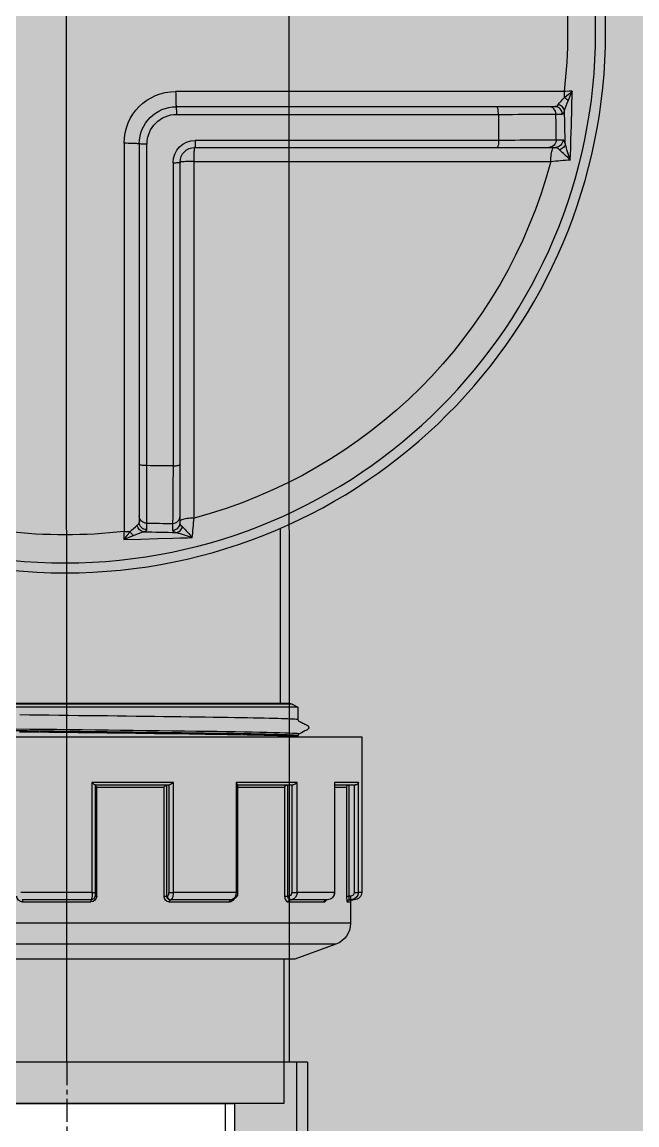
# Model space of a CAD drawing. Header units: millimetres. Extents: x -225363 to 347188, y -782467 to 813415.
# Drawn here: x 27747.4 to 27830.2, y 12683.1 to 12831.7 of the extents above; entities that cross this region are included whole.
import ezdxf

# ---------------------------------------------------------------- set-up
doc = ezdxf.new("R2010")
doc.units = ezdxf.units.MM
doc.set_wipeout_variables(frame=1)
doc.linetypes.add('CENTER', pattern=[2, 1.25, -0.25, 0.25, -0.25])
for name, color, linetype in [('0.05 Thu đáy', 5, 'Continuous'), ('0.06 Trả nước', 3, 'Continuous'), ('PHU KIEN', 3, 'Continuous')]:
    doc.layers.add(name, color=color, linetype=linetype)
doc.layers.add('duong bao khuat', color=251, linetype='Continuous', lineweight=0)
doc.layers.add('Xref SCN', color=8, linetype='Continuous', lineweight=0)
pattern_1 = [(197, (-1424125.8, -442865.07), (-126.479246, -237.872866), [95.25, -285.75]), (287, (-1424185.26, -442833.45), (237.872866, -126.479246), [95.25, -285.75])]

# ---------------------------------------------------------------- blocks, each defined once
blk = doc.blocks.new('Xref SCN')
at = {"layer": 'Xref SCN', "ltscale": 3}
h = blk.add_hatch(dxfattribs=at)
h.set_pattern_fill('CROSS', color=256, scale=30, angle=197)
h.set_pattern_definition(pattern_1)
edge = h.paths.add_edge_path()
edge.add_arc((2267.43, -6082.96), 1150, 110.6378, 180.38556)
edge.add_line((1117.46, -6090.69), (1124.35, -7115.46))
edge.add_arc((2274.33, -7107.72), 1150, 180.38556, 270.38556)
edge.add_line((2282.07, -8257.69), (21549.9, -8127.55))
edge.add_arc((21542.16, -6977.57), 1150, 270.38535, 360.44018)
edge.add_line((22692.14, -6968.74), (22692.17, -2095.91))
edge.add_arc((21542.2, -2104.75), 1150, 0.44039, 90.38556)
edge.add_line((21534.46, -954.77), (6081.87, -1059.02))
edge.add_arc((6089.61, -2209), 1150, 90.38541, 160.13317)
edge.add_arc((-23.55, -0.08), 5350, 290.6378, 340.13331, ccw=False)
edge = h.paths.add_edge_path()
edge.add_arc((21542.2, 18280.17), 1150, 0.44034, 104.36987, ccw=False)
edge.add_line((22692.17, 18289.01), (22692.17, 2403.99))
edge.add_arc((21542.2, 2395.15), 1150, -89.61444, 0.44034, ccw=False)
edge.add_line((21549.94, 1245.18), (6067.06, 1140.93))
edge.add_arc((6059.32, 2290.9), 1150, 200.63777, 270.38553, ccw=False)
edge.add_arc((-23.55, -0.08), 5350, 20.6378, 28.59529)
edge.add_arc((5234.3, 2862.4), 636.56, 160.1438, 208.30764, ccw=False)
edge.add_arc((7788.19, 2340.32), 3237.89, 44.33072, 166.81967, ccw=False)
edge.add_arc((13743.19, 8157.79), 5087.07, 224.33072, 255.06492)
edge.add_arc((13751.05, 8258.78), 5186.7, 255.26847, 275.82448)
edge.add_arc((13743.19, 8157.79), 5087.07, 276.02803, 352.80401)
edge.add_arc((13366.13, 8136.44), 5458.92, 353.52217, 372.96168)
edge.add_arc((13743.19, 8157.79), 5087.07, 13.67983, 75.72665)
edge.add_arc((16202.13, 17226.12), 4310.08, 184.54285, 253.76877, ccw=False)
edge.add_arc((12055.19, 16895.67), 150, 104.4177, 184.1801, ccw=False)
edge.add_line((12017.84, 17040.95), (21256.8, 19394.19))
h = blk.add_hatch(dxfattribs=at)
h.set_pattern_fill('CROSS', color=256, scale=30, angle=197)
h.set_pattern_definition(pattern_1)
edge = h.paths.add_edge_path()
edge.add_line((10158.25, 16567.29), (1851.34, 14451.44))
edge.add_arc((2136.75, 13337.42), 1150, 104.36987, 180.38556)
edge.add_line((986.77, 13329.68), (1035.39, 6105.34))
edge.add_arc((2185.36, 6113.08), 1150, 180.38556, 250.13331)
edge.add_arc((-23.55, -0.08), 5350, 54.44102, 70.13331, ccw=False)
edge.add_arc((3168.42, 4685.79), 343.18, 256.3943, 333.3422)
edge.add_arc((7788.19, 2340.32), 4837.89, 44.33072, 153.06453, ccw=False)
edge.add_arc((13743.19, 8157.79), 3487.07, 224.33072, 435.87878)
edge.add_arc((16212.73, 17236.67), 5922.69, 187.715863, 254.13812, ccw=False)
edge.add_arc((10541.85, 16468.34), 200, 187.6327, 187.7159, ccw=False)
edge.add_arc((10194.95, 16421.85), 150, 7.6327, 104.1621)
edge = h.paths.add_edge_path()
edge.add_arc((-13757.86, 9268.23), 1150, 104.35993, 180.44034)
edge.add_line((-14907.83, 9259.39), (-14907.83, 2149.03))
edge.add_arc((-13757.86, 2157.87), 1150, 180.44034, 270.38556)
edge.add_line((-13750.13, 1007.9), (-6128.96, 1058.86))
edge.add_arc((-6136.7, 2208.82), 1149.99, 270.38591, 340.13367)
edge.add_arc((-23.55, -0.08), 5350, 110.63781, 160.13331, ccw=False)
edge.add_arc((-2314.54, 6082.8), 1150, 290.6378, 360.38556)
edge.add_line((-1164.56, 6090.54), (-1205.64, 12195.07))
edge.add_arc((-2355.62, 12187.33), 1150, 0.38556, 104.35993)
edge.add_line((-2640.83, 13301.4), (-14043.08, 10382.3))
edge = h.paths.add_edge_path()
edge.add_line((-13750.1, -8364.83), (-2217.81, -8287.97))
edge.add_arc((-2225.56, -7138.01), 1149.99, 270.3861, 360.3861)
edge.add_line((-1075.6, -7130.26), (-1082.49, -6105.5))
edge.add_arc((-2232.47, -6113.24), 1150, 0.38556, 70.13331)
edge.add_arc((-23.55, -0.08), 5350, 200.6378, 250.13331, ccw=False)
edge.add_arc((-6106.43, -2291.06), 1150, 20.6378, 90.38556)
edge.add_line((-6114.17, -1141.09), (-13765.59, -1192.05))
edge.add_arc((-13757.84, -2342.01), 1149.99, 90.38614, 180.44099)
edge.add_line((-14907.8, -2350.87), (-14907.83, -7223.7))
edge.add_arc((-13757.86, -7214.86), 1150, 180.44039, 270.38556)
edge.add_arc((-13747.77, -8714.82), 349.99, 90.3818, 90.3856, ccw=False)
blk = doc.blocks.new('MB bom')
at = {"color": 8, "linetype": 'Continuous'}
for p, q in [((-199240.6, 638705.68), (-199239.98, 638705.7)), ((-199239.98, 638705.7), (-199238.98, 638705.73)), ((-199238.98, 638705.73), (-199237.97, 638705.76)), ((-199237.97, 638705.76), (-199235.93, 638705.82)), ((-199235.93, 638705.82), (-199233.65, 638705.89)), ((-199233.65, 638705.89), (-199231.35, 638705.95)), ((-199231.37, 638705.51), (-199231.39, 638705.05)), ((-199231.35, 638705.95), (-199231.37, 638705.51)), ((-199239.22, 638704.37), (-199239.27, 638704.21)), ((-199239.15, 638704.51), (-199239.22, 638704.37)), ((-199239.06, 638704.64), (-199239.15, 638704.51)), ((-199238.96, 638704.75), (-199239.06, 638704.64)), ((-199238.84, 638704.85), (-199238.96, 638704.75)), ((-199238.87, 638704.07), (-199238.93, 638703.89)), ((-199238.78, 638704.24), (-199238.87, 638704.07)), ((-199238.71, 638704.92), (-199238.84, 638704.85)), ((-199238.66, 638704.39), (-199238.78, 638704.24)), ((-199238.57, 638704.97), (-199238.71, 638704.92)), ((-199238.51, 638704.51), (-199238.66, 638704.39)), ((-199238.44, 638705), (-199238.57, 638704.97)), ((-199238.33, 638704.6), (-199238.51, 638704.51)), ((-199238.44, 638705), (-199238.27, 638704.94)), ((-199238.15, 638704.66), (-199238.33, 638704.6)), ((-199238.27, 638704.94), (-199238.14, 638704.88)), ((-199237.95, 638704.68), (-199238.15, 638704.66)), ((-199238.14, 638704.88), (-199238.03, 638704.81)), ((-199238.03, 638704.81), (-199237.97, 638704.75)), ((-199237.97, 638704.75), (-199237.95, 638704.68)), ((-199237.95, 638704.68), (-199237.95, 638703.77)), ((-199234.45, 638704.6), (-199234.4, 638704.7)), ((-199234.45, 638704.6), (-199234.26, 638704.59)), ((-199234.45, 638703.74), (-199234.45, 638704.6)), ((-199234.4, 638704.7), (-199234.26, 638704.8)), ((-199234.26, 638704.8), (-199234.03, 638704.89)), ((-199234.26, 638704.59), (-199234.07, 638704.53)), ((-199234.07, 638704.53), (-199233.9, 638704.44)), ((-199234.03, 638704.89), (-199233.88, 638704.86)), ((-199233.9, 638704.44), (-199233.74, 638704.32)), ((-199233.88, 638704.86), (-199233.74, 638704.81)), ((-199233.74, 638704.81), (-199233.6, 638704.72)), ((-199233.74, 638704.32), (-199233.62, 638704.17)), ((-199233.62, 638704.17), (-199233.53, 638704)), ((-199233.6, 638704.72), (-199233.48, 638704.61)), ((-199233.53, 638704), (-199233.47, 638703.81)), ((-199233.48, 638704.61), (-199233.37, 638704.49)), ((-199233.37, 638704.49), (-199233.28, 638704.34)), ((-199233.28, 638704.34), (-199233.21, 638704.18)), ((-199233.21, 638704.18), (-199233.17, 638704.02)), ((-199232.65, 638705.4), (-199232.6, 638705.35)), ((-199232.6, 638705.35), (-199232.54, 638705.29)), ((-199232.54, 638705.29), (-199232.48, 638705.23)), ((-199232.48, 638705.23), (-199232.43, 638705.17)), ((-199232.43, 638705.17), (-199232.37, 638705.1)), ((-199232.37, 638705.1), (-199232.32, 638705.03)), ((-199232.32, 638705.03), (-199232.27, 638704.95)), ((-199232.27, 638704.95), (-199232.22, 638704.88)), ((-199232.12, 638704.87), (-199232.22, 638704.88)), ((-199232.02, 638704.86), (-199232.12, 638704.87)), ((-199231.92, 638704.86), (-199232.02, 638704.86)), ((-199231.82, 638704.85), (-199231.92, 638704.86)), ((-199231.72, 638704.85), (-199231.82, 638704.85)), ((-199231.61, 638704.85), (-199231.72, 638704.85)), ((-199231.5, 638704.84), (-199231.61, 638704.85)), ((-199231.4, 638704.84), (-199231.5, 638704.84)), ((-199231.39, 638705.05), (-199231.4, 638704.84)), ((-199231.4, 638704.84), (-199231.4, 638652.44)), ((-199240.84, 638703.04), (-199240.59, 638703.05)), ((-199240.84, 638654.93), (-199240.84, 638703.04)), ((-199240.59, 638703.05), (-199240.34, 638703.06)), ((-199240.34, 638703.06), (-199240.11, 638703.08)), ((-199240.11, 638703.08), (-199239.89, 638703.11)), ((-199239.89, 638703.11), (-199239.68, 638703.14)), ((-199239.68, 638703.14), (-199239.5, 638703.18)), ((-199239.5, 638703.18), (-199239.34, 638703.22)), ((-199239.34, 638703.22), (-199239.2, 638703.26)), ((-199239.2, 638703.26), (-199239.09, 638703.31)), ((-199239.09, 638703.31), (-199239.01, 638703.36)), ((-199239.01, 638703.36), (-199238.97, 638703.41)), ((-199238.97, 638703.41), (-199238.95, 638703.47)), ((-199238.93, 638703.89), (-199238.95, 638703.69)), ((-199238.95, 638702.78), (-199238.95, 638703.69)), ((-199238.93, 638702.98), (-199238.95, 638702.78)), ((-199238.95, 638695.8), (-199238.95, 638702.78)), ((-199238.87, 638703.16), (-199238.93, 638702.98)), ((-199238.78, 638703.33), (-199238.87, 638703.16)), ((-199238.66, 638703.48), (-199238.78, 638703.33)), ((-199238.51, 638703.6), (-199238.66, 638703.48)), ((-199238.33, 638703.69), (-199238.51, 638703.6)), ((-199238.15, 638703.75), (-199238.33, 638703.69)), ((-199237.95, 638703.77), (-199238.15, 638703.75)), ((-199237.97, 638702.49), (-199237.98, 638702.01)), ((-199237.96, 638703.22), (-199237.97, 638702.89)), ((-199237.97, 638702.89), (-199237.97, 638702.49)), ((-199237.95, 638703.77), (-199237.96, 638703.55)), ((-199237.96, 638703.55), (-199237.96, 638703.22)), ((-199237.95, 638703.77), (-199237.51, 638703.77)), ((-199237.51, 638703.77), (-199237.08, 638703.76)), ((-199237.08, 638703.76), (-199236.64, 638703.76)), ((-199236.64, 638703.76), (-199236.2, 638703.75)), ((-199236.2, 638703.75), (-199235.76, 638703.75)), ((-199235.76, 638703.75), (-199235.33, 638703.75)), ((-199235.33, 638703.75), (-199234.89, 638703.74)), ((-199234.89, 638703.74), (-199234.45, 638703.74)), ((-199234.47, 638702.31), (-199234.46, 638702.74)), ((-199234.46, 638703.35), (-199234.45, 638703.57)), ((-199234.46, 638703.07), (-199234.46, 638703.35)), ((-199234.46, 638702.74), (-199234.46, 638703.07)), ((-199234.45, 638703.74), (-199234.26, 638703.72)), ((-199234.45, 638703.57), (-199234.45, 638703.74)), ((-199234.26, 638703.72), (-199234.07, 638703.66)), ((-199234.07, 638703.66), (-199233.9, 638703.57)), ((-199233.9, 638703.57), (-199233.74, 638703.45)), ((-199233.74, 638703.45), (-199233.62, 638703.3)), ((-199233.62, 638703.3), (-199233.53, 638703.13)), ((-199233.53, 638703.13), (-199233.47, 638702.95)), ((-199233.47, 638703.81), (-199233.45, 638703.62)), ((-199233.47, 638702.95), (-199233.45, 638702.75)), ((-199233.45, 638703.62), (-199233.45, 638702.75)), ((-199233.45, 638702.75), (-199233.45, 638695.77)), ((-199237.98, 638702.01), (-199237.98, 638701.48)), ((-199237.98, 638701.48), (-199237.98, 638700.91)), ((-199234.48, 638700.7), (-199234.47, 638701.28)), ((-199234.47, 638701.81), (-199234.47, 638702.31)), ((-199234.47, 638701.28), (-199234.47, 638701.81)), ((-199237.98, 638700.91), (-199237.99, 638700.29)), ((-199237.99, 638700.29), (-199237.99, 638699.61)), ((-199237.99, 638699.61), (-199237.99, 638698.88)), ((-199234.48, 638700.05), (-199234.48, 638700.7)), ((-199234.48, 638699.35), (-199234.48, 638700.05)), ((-199237.99, 638698.88), (-199238, 638698.21)), ((-199238, 638698.21), (-199238, 638697.5)), ((-199234.49, 638697.89), (-199234.48, 638698.64)), ((-199234.48, 638698.64), (-199234.48, 638699.35)), ((-199238, 638697.5), (-199238, 638696.76)), ((-199238, 638696.76), (-199238, 638696)), ((-199234.49, 638696.94), (-199234.49, 638697.89)), ((-199234.49, 638695.97), (-199234.49, 638696.94)), ((-199238.93, 638695.84), (-199238.95, 638695.8)), ((-199238.95, 638655.04), (-199238.95, 638695.8)), ((-199238.88, 638695.87), (-199238.93, 638695.84)), ((-199238.79, 638695.91), (-199238.88, 638695.87)), ((-199238.68, 638695.94), (-199238.79, 638695.91)), ((-199238.53, 638695.97), (-199238.68, 638695.94)), ((-199238.37, 638695.99), (-199238.53, 638695.97)), ((-199238.19, 638696), (-199238.37, 638695.99)), ((-199238, 638696), (-199238.19, 638696)), ((-199238, 638696), (-199238, 638655.1)), ((-199237.56, 638696), (-199238, 638696)), ((-199237.12, 638696), (-199237.56, 638696)), ((-199236.69, 638695.99), (-199237.12, 638696)), ((-199236.25, 638695.99), (-199236.69, 638695.99)), ((-199235.81, 638695.98), (-199236.25, 638695.99)), ((-199235.37, 638695.98), (-199235.81, 638695.98)), ((-199234.93, 638695.98), (-199235.37, 638695.98)), ((-199234.49, 638695.97), (-199234.93, 638695.98)), ((-199234.49, 638652.6), (-199234.49, 638695.97)), ((-199234.49, 638695.97), (-199234.31, 638695.97)), ((-199234.31, 638695.97), (-199234.14, 638695.96)), ((-199234.14, 638695.96), (-199233.97, 638695.95)), ((-199233.97, 638695.95), (-199233.82, 638695.93)), ((-199233.82, 638695.93), (-199233.7, 638695.9)), ((-199233.7, 638695.9), (-199233.59, 638695.87)), ((-199233.59, 638695.87), (-199233.51, 638695.84)), ((-199233.51, 638695.84), (-199233.47, 638695.8)), ((-199233.47, 638695.8), (-199233.45, 638695.77)), ((-199233.45, 638695.77), (-199233.45, 638652.54)), ((-199318.45, 638677.54), (-199339.45, 638677.54)), ((-199339.45, 638677.54), (-199339.45, 638677.09)), ((-199318.45, 638664.98), (-199318.45, 638677.54)), ((-199343.62, 638676.04), (-199343.62, 638599.04)), ((-199340.75, 638676.04), (-199343.62, 638676.04)), ((-199340.75, 638675.61), (-199340.75, 638676.04)), ((-199340.58, 638675.66), (-199340.54, 638675.7)), ((-199340.54, 638675.7), (-199340.5, 638675.74)), ((-199340.5, 638675.74), (-199340.47, 638675.8)), ((-199340.47, 638675.8), (-199340.46, 638675.85)), ((-199340.46, 638675.85), (-199340.45, 638675.91)), ((-199340.45, 638676.54), (-199340.45, 638676.11)), ((-199340.44, 638676.09), (-199340.45, 638676.11)), ((-199340.45, 638675.91), (-199340.45, 638676.11)), ((-199340.41, 638676.08), (-199340.44, 638676.09)), ((-199340.37, 638676.06), (-199340.41, 638676.08)), ((-199340.3, 638676.05), (-199340.37, 638676.06)), ((-199340.23, 638676.04), (-199340.3, 638676.05)), ((-199340.14, 638676.03), (-199340.23, 638676.04)), ((-199340.05, 638676.03), (-199340.14, 638676.03)), ((-199339.95, 638676.03), (-199340.05, 638676.03)), ((-199339.95, 638676.03), (-199339.95, 638675.83)), ((-199339.95, 638675.83), (-199324.95, 638675.83)), ((-199339.95, 638675.49), (-199339.95, 638675.83)), ((-199339.45, 638677.09), (-199324.65, 638677.09)), ((-199339.45, 638676.52), (-199339.45, 638677.09)), ((-199324.95, 638676.52), (-199339.45, 638676.52)), ((-199324.95, 638673.89), (-199324.95, 638676.73)), ((-199324.65, 638677.09), (-199324.65, 638673.85)), ((-199340.75, 638675.61), (-199340.69, 638675.62)), ((-199340.73, 638675.59), (-199340.75, 638675.61)), ((-199340.63, 638675.55), (-199340.73, 638675.59)), ((-199340.69, 638675.62), (-199340.64, 638675.64)), ((-199340.64, 638675.64), (-199340.58, 638675.66)), ((-199340.45, 638675.52), (-199340.63, 638675.55)), ((-199340.22, 638675.49), (-199340.45, 638675.52)), ((-199339.95, 638675.49), (-199340.22, 638675.49)), ((-199325.25, 638675.49), (-199339.95, 638675.49)), ((-199325.25, 638673.89), (-199325.25, 638675.49)), ((-199346.44, 638674.07), (-199348.45, 638668.54)), ((-199346.44, 638674.07), (-199346.44, 638601.02)), ((-199340.58, 638672.69), (-199340.45, 638672.73)), ((-199340.45, 638672.73), (-199340.47, 638672.69)), ((-199340.47, 638672.65), (-199340.46, 638672.7)), ((-199340.46, 638672.7), (-199340.45, 638672.75)), ((-199340.45, 638672.94), (-199340.45, 638668.04)), ((-199340.45, 638672.75), (-199340.45, 638672.73)), ((-199324.81, 638673.89), (-199339.45, 638673.89)), ((-199339.45, 638673.85), (-199339.45, 638673.89)), ((-199324.65, 638673.85), (-199339.45, 638673.85)), ((-199339.45, 638673.85), (-199339.45, 638668.82)), ((-199324.77, 638673.89), (-199324.81, 638673.89)), ((-199324.65, 638673.85), (-199324.77, 638673.89)), ((-199324.65, 638673.85), (-199324.65, 638673.85)), ((-199340.75, 638672.48), (-199340.71, 638672.59)), ((-199340.75, 638672.48), (-199340.69, 638672.49)), ((-199340.75, 638667.65), (-199340.75, 638672.48)), ((-199340.71, 638672.59), (-199340.58, 638672.69)), ((-199340.69, 638672.49), (-199340.64, 638672.5)), ((-199340.64, 638672.5), (-199340.58, 638672.53)), ((-199340.58, 638672.53), (-199340.54, 638672.56)), ((-199340.54, 638672.56), (-199340.5, 638672.6)), ((-199340.5, 638672.6), (-199340.47, 638672.65)), ((-199340.47, 638672.69), (-199340.48, 638672.67)), ((-199340.48, 638672.67), (-199340.48, 638672.67)), ((-199317.68, 638669.87), (-199317.79, 638669.66)), ((-199317.62, 638670), (-199317.68, 638669.87)), ((-199317.57, 638670.09), (-199317.62, 638670)), ((-199317.55, 638670.14), (-199317.57, 638670.09)), ((-199317.53, 638670.17), (-199317.55, 638670.14)), ((-199317.52, 638670.18), (-199317.53, 638670.17)), ((-199317.51, 638670.21), (-199317.52, 638670.18)), ((-199317.49, 638670.25), (-199317.51, 638670.21)), ((-199317.41, 638670.32), (-199317.49, 638670.25)), ((-199317.37, 638670.35), (-199317.41, 638670.32)), ((-199317.31, 638670.37), (-199317.37, 638670.35)), ((-199317.21, 638670.39), (-199317.31, 638670.37)), ((-199317.07, 638670.35), (-199317.21, 638670.39)), ((-199316.99, 638670.3), (-199317.07, 638670.35)), ((-199316.94, 638670.22), (-199316.99, 638670.3)), ((-199316.87, 638670.09), (-199316.94, 638670.22)), ((-199316.75, 638669.86), (-199316.87, 638670.09)), ((-199316.68, 638669.72), (-199316.75, 638669.86)), ((-199348.45, 638668.54), (-199348.45, 638606.54)), ((-199339.45, 638668.82), (-199324.65, 638668.82)), ((-199339.45, 638668.11), (-199339.45, 638668.82)), ((-199324.95, 638660.79), (-199324.95, 638668.29)), ((-199324.65, 638668.82), (-199324.65, 638660.59)), ((-199318.32, 638668.92), (-199318.43, 638668.92)), ((-199318.42, 638668.89), (-199318.43, 638668.91)), ((-199318.4, 638668.81), (-199318.42, 638668.89)), ((-199318.39, 638668.68), (-199318.4, 638668.81)), ((-199318.37, 638668.49), (-199318.39, 638668.68)), ((-199318.35, 638668.25), (-199318.37, 638668.49)), ((-199318.34, 638667.95), (-199318.35, 638668.25)), ((-199318.19, 638668.97), (-199318.32, 638668.92)), ((-199318.32, 638668.91), (-199318.31, 638668.91)), ((-199318.31, 638668.91), (-199318.29, 638668.83)), ((-199318.29, 638668.83), (-199318.27, 638668.65)), ((-199318.27, 638668.65), (-199318.25, 638668.36)), ((-199318.25, 638668.36), (-199318.23, 638667.98)), ((-199318.1, 638669.08), (-199318.19, 638668.97)), ((-199317.93, 638669.4), (-199318.1, 638669.08)), ((-199318.1, 638669.07), (-199318.08, 638669.08)), ((-199318.08, 638669.08), (-199318.06, 638669.01)), ((-199318.06, 638669.01), (-199318.04, 638668.85)), ((-199318.04, 638668.85), (-199318.02, 638668.59)), ((-199318.02, 638668.59), (-199318, 638668.24)), ((-199318, 638668.24), (-199317.98, 638667.8)), ((-199317.79, 638669.66), (-199317.93, 638669.4)), ((-199316.61, 638669.59), (-199316.68, 638669.72)), ((-199316.49, 638669.36), (-199316.61, 638669.59)), ((-199316.44, 638669.26), (-199316.49, 638669.36)), ((-199316.41, 638669.2), (-199316.44, 638669.26)), ((-199316.38, 638669.14), (-199316.41, 638669.2)), ((-199316.34, 638669.08), (-199316.38, 638669.14)), ((-199316.29, 638669.01), (-199316.34, 638669.08)), ((-199316.22, 638668.95), (-199316.29, 638669.01)), ((-199316.12, 638668.92), (-199316.22, 638668.95)), ((-199314.45, 638668.92), (-199316.12, 638668.92)), ((-199316.11, 638668.89), (-199316.12, 638668.91)), ((-199316.09, 638668.82), (-199316.11, 638668.89)), ((-199316.08, 638668.69), (-199316.09, 638668.82)), ((-199316.06, 638668.5), (-199316.08, 638668.69)), ((-199316.04, 638668.25), (-199316.06, 638668.5)), ((-199316.03, 638667.95), (-199316.04, 638668.25)), ((-199314.45, 638668.92), (-199314.45, 638606.17)), ((-199314.06, 638668.17), (-199314.45, 638668.92)), ((-199348.45, 638667.04), (-199367.95, 638667.04)), ((-199367.95, 638667.04), (-199367.95, 638608.04)), ((-199340.73, 638667.54), (-199340.75, 638667.65)), ((-199340.75, 638667.65), (-199340.69, 638667.65)), ((-199340.63, 638667.39), (-199340.73, 638667.54)), ((-199340.69, 638667.65), (-199340.64, 638667.67)), ((-199340.64, 638667.67), (-199340.58, 638667.69)), ((-199340.45, 638667.26), (-199340.63, 638667.39)), ((-199340.58, 638667.69), (-199340.54, 638667.72)), ((-199340.54, 638667.72), (-199340.5, 638667.75)), ((-199340.5, 638667.75), (-199340.47, 638667.79)), ((-199340.47, 638667.79), (-199340.46, 638667.84)), ((-199340.46, 638667.84), (-199340.45, 638667.88)), ((-199340.44, 638667.98), (-199340.45, 638668.04)), ((-199340.45, 638667.88), (-199340.45, 638668.04)), ((-199340.45, 638667.88), (-199340.42, 638667.78)), ((-199340.22, 638667.18), (-199340.45, 638667.26)), ((-199340.41, 638667.92), (-199340.44, 638667.98)), ((-199340.42, 638667.78), (-199340.34, 638667.69)), ((-199340.37, 638667.86), (-199340.41, 638667.92)), ((-199340.3, 638667.81), (-199340.37, 638667.86)), ((-199340.34, 638667.69), (-199340.22, 638667.62)), ((-199340.23, 638667.77), (-199340.3, 638667.81)), ((-199340.14, 638667.74), (-199340.23, 638667.77)), ((-199340.22, 638667.62), (-199340.06, 638667.58)), ((-199339.95, 638667.15), (-199340.22, 638667.18)), ((-199340.05, 638667.73), (-199340.14, 638667.74)), ((-199340.06, 638667.58), (-199339.95, 638667.57)), ((-199339.95, 638667.72), (-199340.05, 638667.73)), ((-199339.94, 638667.81), (-199339.95, 638667.72)), ((-199339.95, 638667.72), (-199339.95, 638667.57)), ((-199339.95, 638667.57), (-199324.95, 638667.57)), ((-199339.95, 638667.15), (-199339.95, 638667.57)), ((-199325.25, 638667.15), (-199339.95, 638667.15)), ((-199339.87, 638667.93), (-199339.94, 638667.81)), ((-199339.76, 638668.02), (-199339.87, 638667.93)), ((-199339.62, 638668.09), (-199339.76, 638668.02)), ((-199339.45, 638668.11), (-199339.62, 638668.09)), ((-199324.95, 638668.11), (-199339.45, 638668.11)), ((-199325.25, 638660.8), (-199325.25, 638667.15)), ((-199318.32, 638667.59), (-199318.34, 638667.95)), ((-199318.31, 638667.18), (-199318.32, 638667.59)), ((-199318.29, 638666.72), (-199318.31, 638667.18)), ((-199318.23, 638667.98), (-199318.21, 638667.49)), ((-199318.21, 638667.49), (-199318.19, 638666.91)), ((-199318.19, 638666.91), (-199318.17, 638666.23)), ((-199317.98, 638667.8), (-199317.96, 638667.2)), ((-199317.96, 638667.2), (-199317.94, 638666.5)), ((-199316.01, 638667.6), (-199316.03, 638667.95)), ((-199316, 638667.19), (-199316.01, 638667.6)), ((-199315.98, 638666.73), (-199316, 638667.19)), ((-199314.06, 638668.17), (-199314.06, 638606.91)), ((-199313.95, 638667.71), (-199313.95, 638607.37)), ((-199318.28, 638666.2), (-199318.29, 638666.72)), ((-199318.26, 638665.64), (-199318.28, 638666.2)), ((-199318.25, 638665.04), (-199318.26, 638665.64)), ((-199318.17, 638666.23), (-199318.15, 638665.45)), ((-199318.15, 638665.45), (-199318.12, 638664.58)), ((-199317.94, 638666.5), (-199317.92, 638665.69)), ((-199317.92, 638665.69), (-199317.89, 638664.78)), ((-199315.97, 638666.23), (-199315.98, 638666.73)), ((-199315.95, 638665.68), (-199315.97, 638666.23)), ((-199315.94, 638665.06), (-199315.95, 638665.68)), ((-199290.33, 638666.54), (-199313.95, 638666.54)), ((-199318.45, 638597.54), (-199318.45, 638664.98)), ((-199318.23, 638664.39), (-199318.25, 638665.04)), ((-199318.22, 638663.67), (-199318.23, 638664.39)), ((-199318.12, 638664.58), (-199318.1, 638663.63)), ((-199317.89, 638664.78), (-199317.87, 638663.77)), ((-199315.92, 638664.39), (-199315.94, 638665.06)), ((-199315.91, 638663.68), (-199315.92, 638664.39)), ((-199318.2, 638662.9), (-199318.22, 638663.67)), ((-199318.18, 638662.1), (-199318.2, 638662.9)), ((-199318.1, 638663.63), (-199318.08, 638662.59)), ((-199318.08, 638662.59), (-199318.06, 638661.47)), ((-199317.87, 638663.77), (-199317.85, 638662.77)), ((-199317.85, 638662.77), (-199317.83, 638661.69)), ((-199315.89, 638662.92), (-199315.91, 638663.68)), ((-199315.88, 638662.12), (-199315.89, 638662.92)), ((-199324.94, 638660.8), (-199339.45, 638660.8)), ((-199339.45, 638660.59), (-199339.45, 638660.8)), ((-199318.17, 638661.25), (-199318.18, 638662.1)), ((-199318.15, 638660.36), (-199318.17, 638661.25)), ((-199318.06, 638661.47), (-199318.04, 638660.27)), ((-199317.83, 638661.69), (-199317.81, 638660.54)), ((-199315.86, 638661.28), (-199315.88, 638662.12)), ((-199315.84, 638660.41), (-199315.86, 638661.28)), ((-199340.75, 638651.62), (-199340.75, 638659.72)), ((-199340.75, 638659.72), (-199340.69, 638659.72)), ((-199340.69, 638659.72), (-199340.64, 638659.73)), ((-199340.64, 638659.73), (-199340.58, 638659.74)), ((-199340.58, 638659.74), (-199340.54, 638659.77)), ((-199340.54, 638659.77), (-199340.5, 638659.79)), ((-199340.5, 638659.79), (-199340.47, 638659.82)), ((-199340.47, 638659.82), (-199340.46, 638659.85)), ((-199340.46, 638659.85), (-199340.45, 638659.89)), ((-199340.43, 638660.13), (-199340.45, 638660.01)), ((-199340.45, 638660.01), (-199340.45, 638651.8)), ((-199340.3, 638660.31), (-199340.43, 638660.13)), ((-199340.08, 638660.46), (-199340.3, 638660.31)), ((-199339.78, 638660.55), (-199340.08, 638660.46)), ((-199339.45, 638660.59), (-199339.78, 638660.55)), ((-199339.45, 638660.59), (-199339.45, 638652.16)), ((-199324.65, 638660.59), (-199339.45, 638660.59)), ((-199318.14, 638659.44), (-199318.15, 638660.36)), ((-199318.12, 638658.49), (-199318.14, 638659.44)), ((-199318.04, 638660.27), (-199318.02, 638658.99)), ((-199317.81, 638660.54), (-199317.79, 638659.31)), ((-199317.79, 638659.31), (-199317.77, 638658.03)), ((-199315.83, 638659.5), (-199315.84, 638660.41)), ((-199315.81, 638658.52), (-199315.83, 638659.5)), ((-199318.11, 638657.5), (-199318.12, 638658.49)), ((-199318.02, 638658.99), (-199318, 638657.64)), ((-199317.77, 638658.03), (-199317.75, 638656.68)), ((-199315.8, 638657.5), (-199315.81, 638658.52)), ((-199318.09, 638656.45), (-199318.11, 638657.5)), ((-199318.08, 638655.36), (-199318.09, 638656.45)), ((-199318, 638657.64), (-199317.98, 638656.23)), ((-199317.75, 638656.68), (-199317.73, 638655.27)), ((-199315.78, 638656.45), (-199315.8, 638657.5)), ((-199315.77, 638655.38), (-199315.78, 638656.45)), ((-199318.06, 638654.25), (-199318.08, 638655.36)), ((-199317.98, 638656.23), (-199317.96, 638654.76)), ((-199317.73, 638655.27), (-199317.71, 638653.66)), ((-199315.75, 638654.28), (-199315.77, 638655.38)), ((-199288.95, 638654.93), (-199288.96, 638654.68)), ((-199288.95, 638654.93), (-199240.84, 638654.93)), ((-199240.84, 638654.93), (-199240.59, 638654.93)), ((-199240.84, 638654.93), (-199240.84, 638654.68)), ((-199240.59, 638654.93), (-199240.34, 638654.93)), ((-199240.34, 638654.93), (-199240.11, 638654.94)), ((-199240.11, 638654.94), (-199239.89, 638654.95)), ((-199239.89, 638654.95), (-199239.68, 638654.95)), ((-199239.68, 638654.95), (-199239.5, 638654.96)), ((-199239.5, 638654.96), (-199239.34, 638654.97)), ((-199239.34, 638654.97), (-199239.2, 638654.99)), ((-199239.2, 638654.99), (-199239.09, 638655)), ((-199239.09, 638655), (-199239.01, 638655.01)), ((-199239.01, 638655.01), (-199238.97, 638655.03)), ((-199238.97, 638655.03), (-199238.95, 638655.04)), ((-199238.93, 638655.05), (-199238.95, 638655.04)), ((-199238.88, 638655.06), (-199238.93, 638655.05)), ((-199238.79, 638655.08), (-199238.88, 638655.06)), ((-199238.68, 638655.08), (-199238.79, 638655.08)), ((-199238.53, 638655.09), (-199238.68, 638655.08)), ((-199238.37, 638655.1), (-199238.53, 638655.09)), ((-199238.19, 638655.1), (-199238.37, 638655.1)), ((-199238, 638655.1), (-199238.19, 638655.1)), ((-199318.04, 638653.11), (-199318.06, 638654.25)), ((-199317.96, 638654.76), (-199317.93, 638653.23)), ((-199317.71, 638653.66), (-199317.69, 638651.99)), ((-199315.74, 638653.15), (-199315.75, 638654.28)), ((-199291.64, 638653.06), (-199291.61, 638654.07)), ((-199291.61, 638654.07), (-199291.59, 638654.69)), ((-199290.28, 638653.31), (-199290.12, 638653.36)), ((-199289.13, 638653.43), (-199289.17, 638653.29)), ((-199289.09, 638653.59), (-199289.13, 638653.43)), ((-199289.05, 638653.77), (-199289.09, 638653.59)), ((-199289.02, 638653.98), (-199289.05, 638653.77)), ((-199288.99, 638654.2), (-199289.02, 638653.98)), ((-199288.97, 638654.43), (-199288.99, 638654.2)), ((-199288.96, 638654.68), (-199288.97, 638654.43)), ((-199240.88, 638653.43), (-199240.9, 638653.29)), ((-199240.87, 638653.59), (-199240.88, 638653.43)), ((-199240.86, 638653.77), (-199240.87, 638653.59)), ((-199240.85, 638654.2), (-199240.86, 638653.98)), ((-199240.86, 638653.98), (-199240.86, 638653.77)), ((-199240.84, 638654.43), (-199240.85, 638654.2)), ((-199240.84, 638654.68), (-199240.84, 638654.43)), ((-199340.45, 638651.8), (-199340.39, 638651.92)), ((-199340.39, 638651.92), (-199340.23, 638652.02)), ((-199340.23, 638652.02), (-199339.98, 638652.1)), ((-199339.98, 638652.1), (-199339.67, 638652.15)), ((-199339.67, 638652.15), (-199339.45, 638652.16)), ((-199339.45, 638652.16), (-199324.65, 638652.16)), ((-199339.45, 638651.51), (-199339.45, 638652.16)), ((-199324.65, 638652.16), (-199324.65, 638641.15)), ((-199318.03, 638651.95), (-199318.04, 638653.11)), ((-199318.01, 638650.77), (-199318.03, 638651.95)), ((-199317.93, 638653.23), (-199317.91, 638651.65)), ((-199317.69, 638651.99), (-199317.66, 638650.27)), ((-199315.72, 638652.01), (-199315.74, 638653.15)), ((-199315.71, 638650.84), (-199315.72, 638652.01)), ((-199291.73, 638650.03), (-199291.67, 638652.05)), ((-199291.67, 638652.05), (-199291.64, 638653.06)), ((-199290.91, 638652.53), (-199290.88, 638652.67)), ((-199290.81, 638652.26), (-199290.91, 638652.53)), ((-199290.88, 638652.67), (-199290.83, 638652.8)), ((-199290.83, 638652.8), (-199290.76, 638652.93)), ((-199290.7, 638652.1), (-199290.81, 638652.26)), ((-199290.76, 638652.93), (-199290.66, 638653.05)), ((-199290.59, 638652.04), (-199290.7, 638652.1)), ((-199290.66, 638653.05), (-199290.55, 638653.15)), ((-199290.59, 638652.04), (-199290.57, 638652.24)), ((-199289.68, 638652.04), (-199290.59, 638652.04)), ((-199290.57, 638652.24), (-199290.51, 638652.42)), ((-199290.55, 638653.15), (-199290.42, 638653.24)), ((-199290.51, 638652.42), (-199290.42, 638652.6)), ((-199290.42, 638653.24), (-199290.28, 638653.31)), ((-199290.42, 638652.6), (-199290.3, 638652.75)), ((-199290.3, 638652.75), (-199290.15, 638652.87)), ((-199290.15, 638652.87), (-199289.98, 638652.97)), ((-199289.98, 638652.97), (-199289.8, 638653.02)), ((-199289.8, 638653.02), (-199289.6, 638653.04)), ((-199289.68, 638652.04), (-199289.66, 638652.24)), ((-199289.67, 638651.6), (-199289.68, 638652.04)), ((-199289.66, 638652.24), (-199289.6, 638652.42)), ((-199289.6, 638653.04), (-199288.69, 638653.04)), ((-199289.6, 638652.42), (-199289.51, 638652.6)), ((-199289.51, 638652.6), (-199289.39, 638652.75)), ((-199289.39, 638652.75), (-199289.24, 638652.87)), ((-199289.32, 638653.06), (-199289.38, 638653.04)), ((-199289.27, 638653.1), (-199289.32, 638653.06)), ((-199289.22, 638653.18), (-199289.27, 638653.1)), ((-199289.24, 638652.87), (-199289.07, 638652.97)), ((-199289.17, 638653.29), (-199289.22, 638653.18)), ((-199289.07, 638652.97), (-199288.89, 638653.02)), ((-199288.89, 638653.02), (-199288.69, 638653.04)), ((-199288.69, 638653.04), (-199281.71, 638653.04)), ((-199281.91, 638652.28), (-199281.9, 638652.46)), ((-199281.91, 638652.09), (-199281.91, 638652.28)), ((-199241.01, 638652.09), (-199281.91, 638652.09)), ((-199281.91, 638652.09), (-199281.91, 638651.65)), ((-199281.9, 638652.46), (-199281.88, 638652.62)), ((-199281.88, 638652.62), (-199281.85, 638652.77)), ((-199281.85, 638652.77), (-199281.82, 638652.88)), ((-199281.82, 638652.88), (-199281.78, 638652.97)), ((-199281.78, 638652.97), (-199281.74, 638653.02)), ((-199281.74, 638653.02), (-199281.71, 638653.04)), ((-199281.71, 638653.04), (-199240.95, 638653.04)), ((-199241.01, 638652.46), (-199241, 638652.62)), ((-199241.01, 638652.28), (-199241.01, 638652.46)), ((-199241.01, 638652.09), (-199241.01, 638652.28)), ((-199241, 638652.62), (-199240.99, 638652.77)), ((-199240.99, 638652.77), (-199240.98, 638652.88)), ((-199240.98, 638652.88), (-199240.97, 638652.97)), ((-199240.97, 638652.97), (-199240.96, 638653.02)), ((-199240.96, 638653.02), (-199240.95, 638653.04)), ((-199240.94, 638653.06), (-199240.95, 638653.04)), ((-199240.92, 638653.1), (-199240.94, 638653.06)), ((-199240.91, 638653.18), (-199240.92, 638653.1)), ((-199240.9, 638653.29), (-199240.91, 638653.18)), ((-199234.49, 638652.6), (-199234.31, 638652.59)), ((-199234.31, 638652.59), (-199234.14, 638652.59)), ((-199234.14, 638652.59), (-199233.97, 638652.59)), ((-199233.97, 638652.59), (-199233.82, 638652.58)), ((-199233.82, 638652.58), (-199233.7, 638652.58)), ((-199233.7, 638652.58), (-199233.59, 638652.57)), ((-199233.59, 638652.57), (-199233.51, 638652.56)), ((-199233.51, 638652.56), (-199233.47, 638652.55)), ((-199233.47, 638652.55), (-199233.45, 638652.54)), ((-199233.43, 638652.53), (-199233.45, 638652.54)), ((-199233.38, 638652.52), (-199233.43, 638652.53)), ((-199233.29, 638652.5), (-199233.38, 638652.52)), ((-199233.17, 638652.49), (-199233.29, 638652.5)), ((-199233.02, 638652.48), (-199233.17, 638652.49)), ((-199232.85, 638652.47), (-199233.02, 638652.48)), ((-199232.64, 638652.46), (-199232.85, 638652.47)), ((-199232.42, 638652.46), (-199232.64, 638652.46)), ((-199232.18, 638652.45), (-199232.42, 638652.46)), ((-199231.93, 638652.45), (-199232.18, 638652.45)), ((-199231.66, 638652.45), (-199231.93, 638652.45)), ((-199231.4, 638652.44), (-199231.66, 638652.45)), ((-199340.75, 638651.62), (-199340.69, 638651.62)), ((-199340.69, 638651.62), (-199340.64, 638651.62)), ((-199340.64, 638651.62), (-199340.58, 638651.63)), ((-199340.58, 638651.63), (-199340.54, 638651.65)), ((-199340.54, 638651.65), (-199340.5, 638651.66)), ((-199340.5, 638651.66), (-199340.47, 638651.68)), ((-199340.47, 638651.68), (-199340.46, 638651.7)), ((-199340.46, 638651.7), (-199340.45, 638651.73)), ((-199340.44, 638651.7), (-199340.45, 638651.8)), ((-199340.45, 638651.73), (-199340.45, 638651.8)), ((-199340.41, 638651.62), (-199340.44, 638651.7)), ((-199340.37, 638651.54), (-199340.41, 638651.62)), ((-199340.3, 638651.47), (-199340.37, 638651.54)), ((-199340.23, 638651.41), (-199340.3, 638651.47)), ((-199340.14, 638651.36), (-199340.23, 638651.41)), ((-199340.05, 638651.34), (-199340.14, 638651.36)), ((-199339.95, 638651.33), (-199340.05, 638651.34)), ((-199339.94, 638651.37), (-199339.95, 638651.33)), ((-199339.95, 638651.33), (-199339.95, 638651.26)), ((-199339.95, 638651.26), (-199324.95, 638651.26)), ((-199339.95, 638650.87), (-199339.95, 638651.26)), ((-199325.25, 638650.87), (-199339.95, 638650.87)), ((-199339.87, 638651.42), (-199339.94, 638651.37)), ((-199339.76, 638651.47), (-199339.87, 638651.42)), ((-199339.62, 638651.5), (-199339.76, 638651.47)), ((-199339.45, 638651.51), (-199339.62, 638651.5)), ((-199324.95, 638651.51), (-199339.45, 638651.51)), ((-199325.25, 638641.8), (-199325.25, 638650.87)), ((-199324.95, 638641.58), (-199324.95, 638651.62)), ((-199318, 638649.58), (-199318.01, 638650.77)), ((-199317.91, 638651.65), (-199317.89, 638650.02)), ((-199315.69, 638649.61), (-199315.71, 638650.84)), ((-199289.67, 638651.17), (-199289.67, 638651.6)), ((-199289.67, 638650.73), (-199289.67, 638651.17)), ((-199289.66, 638650.29), (-199289.67, 638650.73)), ((-199281.91, 638651.65), (-199281.91, 638651.22)), ((-199281.91, 638651.22), (-199281.9, 638650.78)), ((-199281.9, 638650.78), (-199281.9, 638650.34)), ((-199317.98, 638648.37), (-199318, 638649.58)), ((-199317.89, 638650.02), (-199317.87, 638648.35)), ((-199317.66, 638650.27), (-199317.64, 638648.51)), ((-199315.67, 638648.36), (-199315.69, 638649.61)), ((-199291.8, 638647.73), (-199291.73, 638650.03)), ((-199289.66, 638649.85), (-199289.66, 638650.29)), ((-199289.65, 638649.42), (-199289.66, 638649.85)), ((-199289.65, 638648.98), (-199289.65, 638649.42)), ((-199289.65, 638648.54), (-199289.65, 638648.98)), ((-199281.9, 638650.34), (-199281.89, 638649.9)), ((-199281.89, 638649.9), (-199281.89, 638649.46)), ((-199281.89, 638649.46), (-199281.89, 638649.02)), ((-199281.89, 638649.02), (-199281.88, 638648.58)), ((-199317.97, 638647.09), (-199317.98, 638648.37)), ((-199317.87, 638648.35), (-199317.85, 638646.65)), ((-199317.64, 638648.51), (-199317.62, 638646.7)), ((-199315.66, 638647.1), (-199315.67, 638648.36)), ((-199291.86, 638645.44), (-199291.8, 638647.73)), ((-199290.8, 638648.12), (-199290.71, 638648.35)), ((-199290.8, 638648.12), (-199290.77, 638647.97)), ((-199290.77, 638647.97), (-199290.72, 638647.83)), ((-199290.72, 638647.83), (-199290.63, 638647.69)), ((-199290.71, 638648.35), (-199290.61, 638648.5)), ((-199290.63, 638647.69), (-199290.52, 638647.57)), ((-199290.61, 638648.5), (-199290.51, 638648.54)), ((-199290.52, 638647.57), (-199290.4, 638647.46)), ((-199290.51, 638648.54), (-199290.5, 638648.35)), ((-199290.51, 638648.54), (-199289.65, 638648.54)), ((-199290.5, 638648.35), (-199290.44, 638648.16)), ((-199290.44, 638648.16), (-199290.35, 638647.99)), ((-199290.4, 638647.46), (-199290.25, 638647.37)), ((-199290.35, 638647.99), (-199290.23, 638647.83)), ((-199290.23, 638647.83), (-199290.08, 638647.71)), ((-199290.08, 638647.71), (-199289.91, 638647.62)), ((-199289.91, 638647.62), (-199289.72, 638647.56)), ((-199289.72, 638647.56), (-199289.53, 638647.54)), ((-199289.65, 638648.54), (-199289.42, 638648.55)), ((-199289.65, 638648.54), (-199289.63, 638648.35)), ((-199289.63, 638648.35), (-199289.57, 638648.16)), ((-199289.57, 638648.16), (-199289.48, 638647.99)), ((-199288.66, 638647.54), (-199289.53, 638647.54)), ((-199289.48, 638647.99), (-199289.36, 638647.83)), ((-199289.42, 638648.55), (-199289.1, 638648.55)), ((-199289.36, 638647.83), (-199289.21, 638647.71)), ((-199289.21, 638647.71), (-199289.04, 638647.62)), ((-199289.1, 638648.55), (-199288.76, 638648.55)), ((-199289.04, 638647.62), (-199288.86, 638647.56)), ((-199288.86, 638647.56), (-199288.66, 638647.54)), ((-199288.76, 638648.55), (-199288.37, 638648.56)), ((-199281.68, 638647.54), (-199288.66, 638647.54)), ((-199288.37, 638648.56), (-199287.89, 638648.56)), ((-199287.89, 638648.56), (-199287.36, 638648.56)), ((-199287.36, 638648.56), (-199286.79, 638648.57)), ((-199286.79, 638648.57), (-199286.17, 638648.57)), ((-199286.17, 638648.57), (-199285.49, 638648.57)), ((-199285.49, 638648.57), (-199284.77, 638648.57)), ((-199284.77, 638648.57), (-199284.09, 638648.58)), ((-199284.09, 638648.58), (-199283.39, 638648.58)), ((-199283.39, 638648.58), (-199282.64, 638648.58)), ((-199282.64, 638648.58), (-199281.88, 638648.58)), ((-199281.88, 638648.58), (-199238.5, 638648.58)), ((-199281.88, 638648.58), (-199281.88, 638648.4)), ((-199281.88, 638648.4), (-199281.87, 638648.23)), ((-199281.87, 638648.23), (-199281.86, 638648.06)), ((-199281.86, 638648.06), (-199281.84, 638647.92)), ((-199281.84, 638647.92), (-199281.81, 638647.79)), ((-199281.81, 638647.79), (-199281.78, 638647.68)), ((-199281.78, 638647.68), (-199281.75, 638647.6)), ((-199281.75, 638647.6), (-199281.71, 638647.56)), ((-199281.71, 638647.56), (-199281.68, 638647.54)), ((-199238.45, 638647.54), (-199281.68, 638647.54)), ((-199238.5, 638648.58), (-199238.5, 638648.4)), ((-199238.5, 638648.4), (-199238.5, 638648.23)), ((-199238.5, 638648.23), (-199238.5, 638648.06)), ((-199238.5, 638648.06), (-199238.49, 638647.92)), ((-199238.49, 638647.92), (-199238.49, 638647.79)), ((-199238.49, 638647.79), (-199238.48, 638647.68)), ((-199238.48, 638647.68), (-199238.47, 638647.6)), ((-199238.47, 638647.6), (-199238.46, 638647.56)), ((-199238.46, 638647.56), (-199238.45, 638647.54)), ((-199238.44, 638647.52), (-199238.45, 638647.54)), ((-199238.43, 638647.47), (-199238.44, 638647.52)), ((-199238.41, 638647.38), (-199238.43, 638647.47)), ((-199317.95, 638645.8), (-199317.97, 638647.09)), ((-199317.85, 638646.65), (-199317.83, 638644.92)), ((-199317.62, 638646.7), (-199317.6, 638645.03)), ((-199315.64, 638645.83), (-199315.66, 638647.1)), ((-199291.31, 638646.74), (-199291.26, 638646.69)), ((-199290.79, 638646.31), (-199291.31, 638645.88)), ((-199291.26, 638646.69), (-199291.2, 638646.63)), ((-199291.2, 638646.63), (-199291.14, 638646.57)), ((-199291.14, 638646.57), (-199291.08, 638646.52)), ((-199291.08, 638646.52), (-199291.01, 638646.46)), ((-199291.01, 638646.46), (-199290.94, 638646.41)), ((-199290.94, 638646.41), (-199290.86, 638646.36)), ((-199290.86, 638646.36), (-199290.79, 638646.31)), ((-199290.78, 638646.22), (-199290.79, 638646.31)), ((-199290.77, 638646.11), (-199290.78, 638646.22)), ((-199290.77, 638646.01), (-199290.77, 638646.11)), ((-199290.76, 638645.91), (-199290.77, 638646.01)), ((-199290.25, 638647.37), (-199290.09, 638647.3)), ((-199290.09, 638647.3), (-199289.93, 638647.26)), ((-199238.4, 638647.26), (-199238.41, 638647.38)), ((-199238.39, 638647.11), (-199238.4, 638647.26)), ((-199238.38, 638646.94), (-199238.39, 638647.11)), ((-199238.37, 638646.73), (-199238.38, 638646.94)), ((-199238.37, 638646.51), (-199238.37, 638646.73)), ((-199238.36, 638646.27), (-199238.37, 638646.51)), ((-199238.36, 638646.02), (-199238.36, 638646.27)), ((-199238.35, 638645.76), (-199238.36, 638646.02)), ((-199317.93, 638644.51), (-199317.95, 638645.8)), ((-199317.92, 638643.21), (-199317.93, 638644.51)), ((-199317.83, 638644.92), (-199317.81, 638643.16)), ((-199317.6, 638645.03), (-199317.58, 638643.33)), ((-199315.63, 638644.55), (-199315.64, 638645.83)), ((-199315.61, 638643.26), (-199315.63, 638644.55)), ((-199291.31, 638645.88), (-199291.86, 638645.45)), ((-199291.42, 638645.46), (-199291.86, 638645.44)), ((-199291.86, 638645.45), (-199291.86, 638645.44)), ((-199290.96, 638645.48), (-199291.42, 638645.46)), ((-199290.75, 638645.49), (-199290.96, 638645.48)), ((-199290.76, 638645.81), (-199290.76, 638645.91)), ((-199290.75, 638645.7), (-199290.76, 638645.81)), ((-199290.75, 638645.6), (-199290.75, 638645.7)), ((-199290.75, 638645.49), (-199290.75, 638645.6)), ((-199238.35, 638645.49), (-199290.75, 638645.49)), ((-199238.35, 638645.49), (-199238.35, 638645.76)), ((-199317.9, 638641.91), (-199317.92, 638643.21)), ((-199317.81, 638643.16), (-199317.79, 638641.38)), ((-199317.58, 638643.33), (-199317.56, 638641.62)), ((-199315.6, 638641.98), (-199315.61, 638643.26)), ((-199340.23, 638641.47), (-199340.31, 638641.41)), ((-199340.16, 638641.51), (-199340.23, 638641.47)), ((-199340.09, 638641.54), (-199340.16, 638641.51)), ((-199340.02, 638641.56), (-199340.09, 638641.54)), ((-199339.9, 638641.58), (-199340.02, 638641.56)), ((-199339.95, 638641.8), (-199325.25, 638641.8)), ((-199339.95, 638641.57), (-199339.95, 638641.8)), ((-199339.79, 638641.59), (-199339.9, 638641.58)), ((-199339.67, 638641.6), (-199339.79, 638641.59)), ((-199339.55, 638641.61), (-199339.67, 638641.6)), ((-199339.45, 638641.61), (-199339.55, 638641.61)), ((-199324.95, 638641.61), (-199339.45, 638641.61)), ((-199339.45, 638641.15), (-199339.45, 638641.61)), ((-199317.89, 638640.6), (-199317.9, 638641.91)), ((-199317.56, 638641.62), (-199317.54, 638639.89)), ((-199315.58, 638640.69), (-199315.6, 638641.98)), ((-199340.75, 638631.81), (-199340.75, 638641.01)), ((-199340.69, 638641.01), (-199340.75, 638641.01)), ((-199340.64, 638641.01), (-199340.69, 638641.01)), ((-199340.58, 638641.01), (-199340.64, 638641.01)), ((-199340.54, 638641.02), (-199340.58, 638641.01)), ((-199340.5, 638641.02), (-199340.54, 638641.02)), ((-199340.47, 638641.02), (-199340.5, 638641.02)), ((-199340.46, 638641.03), (-199340.47, 638641.02)), ((-199340.45, 638641.03), (-199340.46, 638641.03)), ((-199340.42, 638641.23), (-199340.45, 638641.12)), ((-199340.45, 638641.12), (-199340.45, 638641.06)), ((-199340.45, 638641.06), (-199340.45, 638631.74)), ((-199340.37, 638641.33), (-199340.42, 638641.23)), ((-199340.31, 638641.41), (-199340.37, 638641.33)), ((-199324.65, 638641.15), (-199339.45, 638641.15)), ((-199339.45, 638641.15), (-199339.45, 638631.58)), ((-199317.87, 638639.31), (-199317.89, 638640.6)), ((-199317.79, 638641.38), (-199317.77, 638639.59)), ((-199315.57, 638639.34), (-199315.58, 638640.69)), ((-199317.86, 638638.01), (-199317.87, 638639.31)), ((-199317.77, 638639.59), (-199317.75, 638637.8)), ((-199317.54, 638639.89), (-199317.52, 638638.16)), ((-199315.55, 638638), (-199315.57, 638639.34)), ((-199317.84, 638636.66), (-199317.86, 638638.01)), ((-199317.75, 638637.8), (-199317.72, 638636)), ((-199317.52, 638638.16), (-199317.5, 638636.43)), ((-199315.54, 638636.67), (-199315.55, 638638)), ((-199317.83, 638635.32), (-199317.84, 638636.66)), ((-199317.72, 638636), (-199317.7, 638634.21)), ((-199317.5, 638636.43), (-199317.48, 638634.7)), ((-199315.52, 638635.34), (-199315.54, 638636.67)), ((-199317.81, 638633.99), (-199317.83, 638635.32)), ((-199317.7, 638634.21), (-199317.68, 638632.43)), ((-199317.48, 638634.7), (-199317.46, 638632.8)), ((-199315.5, 638634.03), (-199315.52, 638635.34)), ((-199315.49, 638632.72), (-199315.5, 638634.03)), ((-199317.8, 638632.68), (-199317.81, 638633.99)), ((-199317.78, 638631.38), (-199317.8, 638632.68)), ((-199317.46, 638632.8), (-199317.43, 638630.93)), ((-199315.47, 638631.44), (-199315.49, 638632.72)), ((-199340.69, 638631.81), (-199340.75, 638631.81)), ((-199340.64, 638631.81), (-199340.69, 638631.81)), ((-199340.58, 638631.81), (-199340.64, 638631.81)), ((-199340.54, 638631.8), (-199340.58, 638631.81)), ((-199340.5, 638631.79), (-199340.54, 638631.8)), ((-199340.47, 638631.79), (-199340.5, 638631.79)), ((-199340.46, 638631.78), (-199340.47, 638631.79)), ((-199340.45, 638631.77), (-199340.46, 638631.78)), ((-199317.68, 638632.43), (-199317.66, 638630.67))]:
    blk.add_line(p, q, dxfattribs=at)
for radius in [72.9, 71.55]:
    blk.add_circle((-199223.45, 638637.54), radius, dxfattribs=at)
for centre, radius, start, end in [((-199557.64, 638732.96), 318.21, 354.6056, 355.0828), ((-199234.5, 638721.23), 16.7, 248.5773, 256.3696), ((-199225.64, 638717.86), 19.29, 219.1525, 225.0302), ((-199241.87, 638728.8), 25.15, 291.4898, 294.7155), ((-199255.79, 638724.9), 30.92, 319.6603, 322.2275), ((-199239.82, 638703.52), 0.883, 11.5051, 52.1254), ((-199230.36, 638945.56), 240.69, 268.0777, 269.1261), ((-199237.11, 638715.4), 10.95, 286.2988, 293.9959), ((-199232.98, 638703.59), 0.467, 113.622, 176.1404), ((-199237.94, 638710.22), 7.82, 307.5302, 316.9267), ((-199223.45, 638637.54), 67.77, 83.2646, 96.7354), ((-199223.45, 638637.54), 67.77, 104.866, 165.134), ((-199339.45, 638676.54), 1, 90, 180), ((-199343.62, 638673.04), 3, 90, 160), ((-199340.75, 638676.34), 0.3, 270, 0), ((-199339.45, 638676.1), 0.996, 89.7636, 179.5383), ((-199340.03, 638676.97), 1.14, 248.2354, 273.8681), ((-199339.46, 638676.02), 0.496, 89.5062, 179.741), ((-199325.32, 638675.85), 0.367, 280.3978, 357.4421), ((-199324.57, 638676.72), 0.381, 102.2184, 179.3671), ((-199339.48, 638672.92), 0.967, 88.2333, 179.2167), ((-199339.51, 638672.9), 0.944, 86.5718, 178.0502), ((-199339.52, 638667.87), 0.948, 85.924, 169.8345), ((-199324.14, 638668.17), 0.82, 128.5877, 171.7397), ((-199325.57, 638667.69), 0.634, 300.4458, 348.5678), ((-199314.95, 638667.71), 1, 0, 27.2937), ((-199339.57, 638659.92), 0.888, 82.6073, 174.2252), ((-199325.08, 638660.31), 0.508, 33.0814, 73.8998), ((-199340.14, 638659.69), 0.61, 116.015, 177.6471), ((-199318.92, 638972.28), 318.76, 274.9176, 275.394), ((-199241.01, 638655.1), 3.01, 270.0141, 359.9859), ((-199240.95, 638655.04), 2, 270, 0), ((-199309.92, 638647.71), 19.61, 14.2092, 20.8438), ((-199299.9, 638644.02), 13.52, 43.7143, 52.103), ((-199289.54, 638653.73), 0.692, 211.8831, 264.4864), ((-199323.58, 638651.21), 1.43, 138.4067, 163.324), ((-199548.16, 638644.04), 257.39, 0.9079, 1.8883), ((-199282.67, 638184.73), 467.36, 89.9075, 90.8595), ((-199238.5, 638652.6), 4.01, 270, 0), ((-199238.45, 638652.54), 5, 270, 0), ((-199238.36, 638652.45), 6.96, 270.011, 359.989), ((-199339.99, 638651.64), 0.764, 181.6042, 272.7175), ((-199339.96, 638651.75), 0.49, 182.7358, 271.1758), ((-199325.94, 638651.72), 1.09, 309.1521, 334.9255), ((-199300.66, 638650.96), 10.26, 335.7447, 343.9606), ((-199289.43, 638646.97), 0.577, 100.276, 149.9617), ((-199317.52, 638657.16), 28.21, 335.4591, 338.3355), ((-199297.38, 638653.16), 9.51, 313.9075, 321.6356), ((-199223.45, 638637.54), 67.77, 173.2646, 186.7354), ((-199339.95, 638641), 0.796, 89.7304, 179.5354), ((-199320.68, 638646.41), 6.49, 225.2851, 227.7314), ((-199323.46, 638642.3), 1.66, 205.7941, 223.9844), ((-199339.78, 638639.31), 1.88, 79.9814, 111.0508), ((-199339.96, 638631.82), 0.789, 180.3679, 270.81)]:
    blk.add_arc(centre, radius, start, end, dxfattribs=at)
blk = doc.blocks.new('C30')
at = {"color": 1}
blk.add_wipeout([(-22214.45, 30482.07), (-22054.15, 30482.07), (-22054.15, 30407.07), (-22075.8, 30383.07), (-22075.8, 30334.07), (-22192.8, 30334.07), (-22192.8, 30383.07), (-22214.45, 30407.07)], dxfattribs=at).dxf.layer = 'duong bao khuat'
at = {"layer": 'PHU KIEN', "color": 1}
for p, q in [((-22214.45, 30482.07), (-22054.15, 30482.07)), ((-22214.45, 30482.07), (-22214.45, 30407.07)), ((-22211.25, 30482.07), (-22211.25, 30407.07)), ((-22057.35, 30482.07), (-22057.35, 30407.07)), ((-22054.15, 30482.07), (-22054.15, 30407.07)), ((-22214.45, 30407.07), (-22192.8, 30383.07)), ((-22211.25, 30407.07), (-22057.35, 30407.07)), ((-22211.25, 30407.07), (-22189.6, 30384.07)), ((-22057.35, 30407.07), (-22079, 30384.07)), ((-22054.15, 30407.07), (-22075.8, 30383.07)), ((-22192.8, 30334.07), (-22192.8, 30383.07)), ((-22189.6, 30384.07), (-22079, 30384.07)), ((-22075.8, 30334.07), (-22075.8, 30383.07)), ((-22189.6, 30382.07), (-22079, 30382.07)), ((-22189.6, 30334.07), (-22189.6, 30382.07)), ((-22079, 30334.07), (-22079, 30382.07)), ((-22192.8, 30334.07), (-22075.8, 30334.07))]:
    blk.add_line(p, q, dxfattribs=at)
blk = doc.blocks.new('*U91')
for p, q in [((-130.95, 229), (-130.95, 130.95)), ((130.95, 229), (-130.95, 229)), ((130.95, 229), (130.95, 146)), ((130.95, 146), (125, 140.05)), ((-229, 130.95), (-130.95, 130.95)), ((-229, 130.95), (-229, -130.95)), ((-146, -130.95), (-140.05, -125)), ((-229, -130.95), (-146, -130.95))]:
    blk.add_line(p, q)
at = {"color": 8}
for p, q in [((-125, 229), (-125, 146)), ((125, 229), (125, 146)), ((125, 146), (-125, 146)), ((-125, 146), (-119.05, 140.05)), ((125, 146), (119.05, 140.05)), ((119.05, 140.05), (-119.05, 140.05)), ((-119.05, 140.05), (-119.05, 119.05)), ((-229, 125), (-146, 125)), ((-146, 125), (-146, -125)), ((-146, 125), (-140.05, 119.05)), ((-140.05, 119.05), (-140.05, -119.05)), ((-140.05, 119.05), (-119.05, 119.05)), ((-146, -125), (-140.05, -119.05)), ((-229, -125), (-146, -125))]:
    blk.add_line(p, q, dxfattribs=at)
at = {"color": 8, "linetype": 'CENTER', "ltscale": 10}
for p in [(0, 229), (-229, 0)]:
    blk.add_line(p, (0, 0), dxfattribs=at)
for points in [[(0, 147), (0, 147)], [(-147, 0), (-147, 0)]]:
    blk.add_lwpolyline(points)
blk.add_arc((-130.95, 130.95), 256.11, 267.96377, 2.03623)
at = {"color": 8}
blk.add_arc((-130.95, 130.95), 250.17, 267.91535, 2.08465, dxfattribs=at)
blk = doc.blocks.new('PMBCB')
at = {"layer": '0.06 Trả nước'}
for p, q in [((314.08, 1897.97, 0), (314.11, 1687.94, 0)), ((374.08, 1897.98, 0), (374.11, 1687.95, 0))]:
    blk.add_line(p, q, dxfattribs=at)
at = {"layer": '0.06 Trả nước', "color": 8}
blk.add_line((344.08, 1897.97, 0), (344.11, 1687.95, 0), dxfattribs=at)
at = {"color": 8, "xscale": -0.998699011935332, "yscale": 0.998699011935332, "zscale": 0.998699011935332, "rotation": 270}
blk.add_blockref('MB bom', (-637462.74, 200790.95), dxfattribs=at)
at = {"layer": '0.05 Thu đáy', "ltscale": 0.5, "xscale": -0.3898635477587316, "yscale": 0.3898635477587302, "zscale": 0.3898635477587302, "rotation": 180.0333039330903}
blk.add_blockref('C30', (8966.42, 13513.54), dxfattribs=at)
h = blk.add_hatch()
h.set_pattern_fill('BTCT2', color=8, scale=30, pattern_type=2)
h.set_pattern_definition([(50, (-27194.2, -11189.96), (215.17805, -18.8256), [22.5, -247.5]), (355, (-27194.2, -11189.96), (-41.6254, 225.6576), [18, -198]), (100.4514, (-27176.26, -11191.53), (173.5528, 206.8319), [19.122, -210.3426]), (46.1842, (-27194.2, -11129.96), (320.1723, -49.6557), [33.75, -371.25]), (96.6356, (-27167.5, -11134.1), (280.3988, 292.2354), [28.683, -315.514]), (351.1842, (-27194.2, -11129.96), (280.3986, 292.2356), [27, -297]), (21, (-27164.2, -11144.96), (179.0721, -120.7857), [22.5, -247.5]), (326, (-27164.2, -11144.96), (72.9946, 217.545), [18, -198]), (71.4514, (-27149.27, -11155.03), (252.0668, 96.7591), [19.122, -210.3426]), (37.5, (-27194.194, -11189.96), (3.64796, 99.86816), [0, -195.6, 0, -201, 0, -198.75]), (7.5, (-27194.19, -11189.96), (78.92086, 118.3235), [0, -114.6, 0, -191.1, 0, -75.75]), (327.5, (-27261.094, -11189.96), (160.14673, -6.76646), [0, -75, 0, -234, 0, -310.5]), (317.5, (-27291.1, -11189.96), (174.95585, 30.0315), [0, -97.5, 0, -155.4, 0, -220.5]), (45, (-27194.19, -11189.96), (-63.6396, 63.6396), []), (45, (-27194.19, -11168.96), (-63.6396, 63.6396), [])])
h.paths.add_polyline_path([(6600, 2700), (-2900, 2700), (-2900, -200), (6600, -200)])
h.paths.add_polyline_path([(5000, 2500), (5000, 0), (0, 0), (0, 2500)], flags=16)
h.paths.add_polyline_path([(5200, 2500), (6400, 2500), (6400, 0), (5200, 0)], flags=16)
h.paths.add_polyline_path([(-200, 2500), (-200, 0), (-2700, 0), (-2700, 2500)], flags=16)
h.paths.add_polyline_path([(5350.97, 389.34), (6075.73, 389.34), (6075.73, 539.34), (5350.97, 539.34)], flags=0)
h.paths.add_polyline_path([(5451.74, 547.35), (5986.02, 547.35), (5986.02, 775.92), (5451.74, 775.92)], flags=0)
h.paths.add_polyline_path([(4155.05, 389.34), (4879.81, 389.34), (4879.81, 539.34), (4155.05, 539.34)], flags=0)
h.paths.add_polyline_path([(4255.82, 547.35), (4790.11, 547.35), (4790.11, 775.92), (4255.82, 775.92)], flags=0)
h.paths.add_polyline_path([(-1032.12, 389.34), (-307.36, 389.34), (-307.36, 539.34), (-1032.12, 539.34)], flags=0)
h.paths.add_polyline_path([(-931.35, 547.35), (-397.07, 547.35), (-397.07, 775.92), (-931.35, 775.92)], flags=0)
at = {"layer": '0.06 Trả nước', "xscale": 0.2475000000000001, "yscale": 0.2475000000000001, "zscale": 0.2475000000000001, "rotation": 270}
blk.add_blockref('*U91', (344.16, 1631.27), dxfattribs=at)

msp = doc.modelspace()

# ---------------------------------------------------------------- block references
msp.add_blockref('Xref SCN', (18946.53, 15698.98))

# ---------------------------------------------------------------- next in the draw order: block references
msp.add_blockref('PMBCB', (27409.22, 11003.61))

doc.saveas('drawing.dxf')
